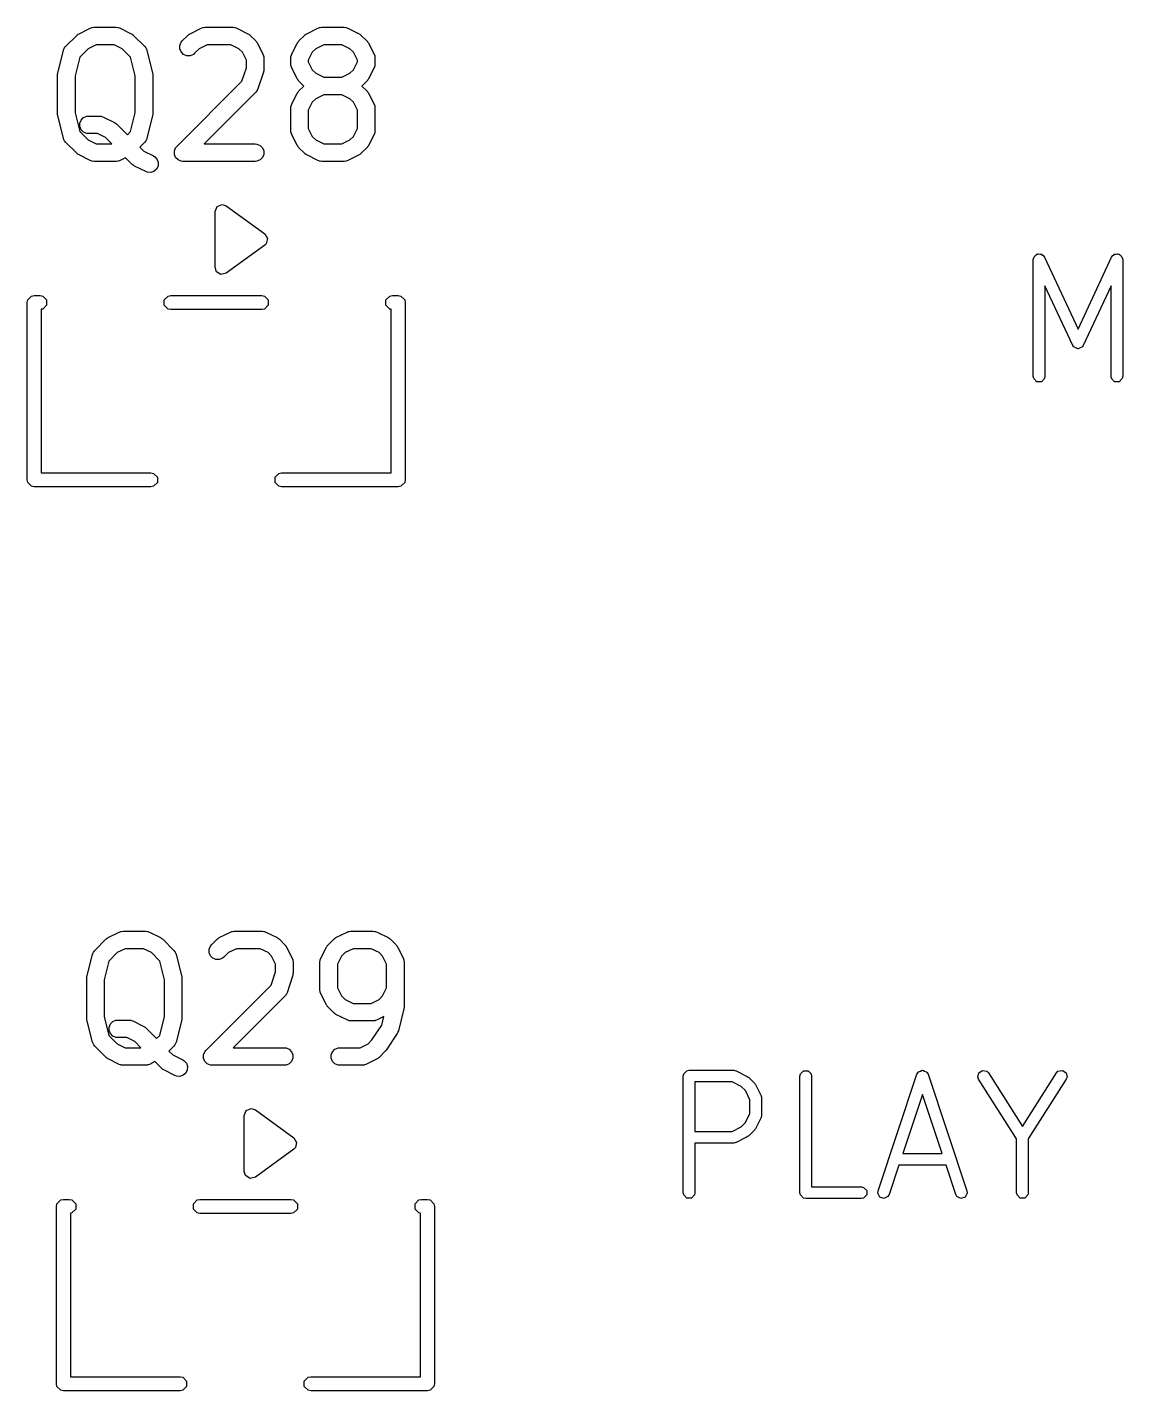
# Model space of a CAD drawing. Header units: millimetres. Extents: x 4 to 152, y 19 to 149.
# Drawn here: x 99.63 to 109.02, y 127.68 to 139.37 of the extents above; entities that cross this region are included whole.
import ezdxf

# ---------------------------------------------------------------- set-up
doc = ezdxf.new("R2010")
doc.units = ezdxf.units.MM
doc.layers.add('F.Silkscreen', color=41, linetype='CONTINUOUS', true_color=0xf2eda1)

msp = doc.modelspace()

# ---------------------------------------------------------------- linework, layer by layer
at = {"layer": 'F.Silkscreen', "linetype": 'CONTINUOUS'}
for p, q in [((100.073602, 139.314644), (100.16884, 139.362263)), ((100.16884, 139.362263), (100.182571, 139.367518)), ((100.182571, 139.367518), (100.18526, 139.36771)), ((100.18526, 139.36771), (100.187749, 139.36874)), ((100.187749, 139.36874), (100.202381, 139.370181)), ((100.202381, 139.370181), (100.392857, 139.370181)), ((100.392857, 139.370181), (100.407489, 139.36874)), ((100.407489, 139.36874), (100.409978, 139.367709)), ((100.409978, 139.367709), (100.412666, 139.367518)), ((100.412666, 139.367518), (100.426398, 139.362263)), ((100.426398, 139.362263), (100.521636, 139.314644)), ((101.025983, 139.314644), (101.121221, 139.362263)), ((101.121221, 139.362263), (101.134952, 139.367518)), ((101.134952, 139.367518), (101.137641, 139.36771)), ((101.137641, 139.36771), (101.14013, 139.36874)), ((101.14013, 139.36874), (101.154762, 139.370181)), ((101.154762, 139.370181), (101.392857, 139.370181)), ((101.392857, 139.370181), (101.407489, 139.36874)), ((101.407489, 139.36874), (101.409978, 139.367709)), ((101.409978, 139.367709), (101.412666, 139.367518)), ((101.412666, 139.367518), (101.426398, 139.362263)), ((101.426398, 139.362263), (101.521636, 139.314644)), ((102.025983, 139.314644), (102.121221, 139.362263)), ((102.121221, 139.362263), (102.134952, 139.367518)), ((102.134952, 139.367518), (102.137641, 139.36771)), ((102.137641, 139.36771), (102.14013, 139.36874)), ((102.14013, 139.36874), (102.154762, 139.370181)), ((102.154762, 139.370181), (102.345238, 139.370181)), ((102.345238, 139.370181), (102.35987, 139.36874)), ((102.35987, 139.36874), (102.362359, 139.367709)), ((102.362359, 139.367709), (102.365047, 139.367518)), ((102.365047, 139.367518), (102.378779, 139.362263)), ((102.378779, 139.362263), (102.474017, 139.314644)), ((99.958872, 139.205357), (100.05411, 139.300595)), ((100.05411, 139.300595), (100.05986, 139.305316)), ((100.05986, 139.305316), (100.061159, 139.306812)), ((100.061159, 139.306812), (100.063413, 139.308232)), ((100.063413, 139.308232), (100.065475, 139.309923)), ((100.065475, 139.309923), (100.067307, 139.310682)), ((100.067307, 139.310682), (100.073602, 139.314644)), ((100.521636, 139.314644), (100.527935, 139.31068)), ((100.527935, 139.31068), (100.529763, 139.309922)), ((100.529763, 139.309922), (100.531819, 139.308234)), ((100.531819, 139.308234), (100.534079, 139.306812)), ((100.534079, 139.306812), (100.535378, 139.305314)), ((100.535378, 139.305314), (100.541128, 139.300595)), ((100.541128, 139.300595), (100.636366, 139.205357)), ((100.938346, 139.214574), (100.949545, 139.241611)), ((100.949545, 139.241611), (100.958872, 139.252976)), ((100.958872, 139.252976), (101.006491, 139.300595)), ((101.006491, 139.300595), (101.01224, 139.305314)), ((101.01224, 139.305314), (101.01354, 139.306812)), ((101.01354, 139.306812), (101.015799, 139.308234)), ((101.015799, 139.308234), (101.017856, 139.309922)), ((101.017856, 139.309922), (101.019683, 139.31068)), ((101.019683, 139.31068), (101.025983, 139.314644)), ((101.521636, 139.314644), (101.527935, 139.31068)), ((101.527935, 139.31068), (101.529763, 139.309922)), ((101.529763, 139.309922), (101.531819, 139.308234)), ((101.531819, 139.308234), (101.534079, 139.306812)), ((101.534079, 139.306812), (101.535378, 139.305314)), ((101.535378, 139.305314), (101.541128, 139.300595)), ((101.541128, 139.300595), (101.588747, 139.252976)), ((101.588747, 139.252976), (101.593465, 139.247227)), ((101.593465, 139.247227), (101.594964, 139.245927)), ((101.594964, 139.245927), (101.596385, 139.243668)), ((101.596385, 139.243668), (101.598074, 139.241611)), ((101.598074, 139.241611), (101.598831, 139.239784)), ((101.598831, 139.239784), (101.602796, 139.233484)), ((101.602796, 139.233484), (101.650415, 139.138246)), ((101.897204, 139.138246), (101.944823, 139.233484)), ((101.944823, 139.233484), (101.948787, 139.239784)), ((101.948787, 139.239784), (101.949545, 139.241611)), ((101.949545, 139.241611), (101.951233, 139.243668)), ((101.951233, 139.243668), (101.952655, 139.245927)), ((101.952655, 139.245927), (101.954153, 139.247227)), ((101.954153, 139.247227), (101.958872, 139.252976)), ((101.958872, 139.252976), (102.006491, 139.300595)), ((102.006491, 139.300595), (102.01224, 139.305314)), ((102.01224, 139.305314), (102.01354, 139.306812)), ((102.01354, 139.306812), (102.015799, 139.308234)), ((102.015799, 139.308234), (102.017856, 139.309922)), ((102.017856, 139.309922), (102.019683, 139.31068)), ((102.019683, 139.31068), (102.025983, 139.314644)), ((102.474017, 139.314644), (102.480316, 139.31068)), ((102.480316, 139.31068), (102.482144, 139.309922)), ((102.482144, 139.309922), (102.4842, 139.308234)), ((102.4842, 139.308234), (102.48646, 139.306812)), ((102.48646, 139.306812), (102.487759, 139.305314)), ((102.487759, 139.305314), (102.493509, 139.300595)), ((102.493509, 139.300595), (102.541128, 139.252976)), ((102.541128, 139.252976), (102.545846, 139.247227)), ((102.545846, 139.247227), (102.547345, 139.245927)), ((102.547345, 139.245927), (102.548766, 139.243668)), ((102.548766, 139.243668), (102.550455, 139.241611)), ((102.550455, 139.241611), (102.551212, 139.239784)), ((102.551212, 139.239784), (102.555177, 139.233484)), ((102.555177, 139.233484), (102.602796, 139.138246)), ((99.891525, 138.980038), (99.939144, 139.170514)), ((99.939144, 139.170514), (99.944091, 139.18436)), ((99.944091, 139.18436), (99.947411, 139.188842)), ((99.947411, 139.188842), (99.949545, 139.193992)), ((99.949545, 139.193992), (99.958872, 139.205357)), ((100.079627, 139.113981), (100.039286, 138.952614)), ((100.15157, 139.185923), (100.079627, 139.113981)), ((100.220086, 139.220181), (100.15157, 139.185923)), ((100.375152, 139.220181), (100.220086, 139.220181)), ((100.443668, 139.185923), (100.375152, 139.220181)), ((100.51561, 139.113981), (100.443668, 139.185923)), ((100.555952, 138.952614), (100.51561, 139.113981)), ((100.636366, 139.205357), (100.645694, 139.193992)), ((100.645694, 139.193992), (100.647828, 139.188839)), ((100.647828, 139.188839), (100.651147, 139.18436)), ((100.651147, 139.18436), (100.656094, 139.170514)), ((100.656094, 139.170514), (100.703713, 138.980038)), ((100.938346, 139.185312), (100.938346, 139.214574)), ((100.949545, 139.158275), (100.938346, 139.185312)), ((100.970237, 139.137583), (100.949545, 139.158275)), ((100.997274, 139.126384), (100.970237, 139.137583)), ((101.026536, 139.126384), (100.997274, 139.126384)), ((101.053573, 139.137583), (101.026536, 139.126384)), ((101.064938, 139.14691), (101.053573, 139.137583)), ((101.103951, 139.185923), (101.064938, 139.14691)), ((101.172467, 139.220181), (101.103951, 139.185923)), ((101.375152, 139.220181), (101.172467, 139.220181)), ((101.443668, 139.185923), (101.375152, 139.220181)), ((101.474075, 139.155516), (101.443668, 139.185923)), ((101.508333, 139.087), (101.474075, 139.155516)), ((101.650415, 139.138246), (101.65567, 139.124515)), ((101.65567, 139.124515), (101.655861, 139.121826)), ((101.655861, 139.121826), (101.656892, 139.119337)), ((101.656892, 139.119337), (101.658333, 139.104705)), ((101.889286, 139.104705), (101.890727, 139.119337)), ((101.890727, 139.119337), (101.891758, 139.121827)), ((101.891758, 139.121827), (101.891949, 139.124514)), ((101.891949, 139.124514), (101.897204, 139.138246)), ((102.073544, 139.155516), (102.039286, 139.087)), ((102.103951, 139.185923), (102.073544, 139.155516)), ((102.172467, 139.220181), (102.103951, 139.185923)), ((102.327533, 139.220181), (102.172467, 139.220181)), ((102.396049, 139.185923), (102.327533, 139.220181)), ((102.426456, 139.155516), (102.396049, 139.185923)), ((102.460714, 139.087), (102.426456, 139.155516)), ((102.602796, 139.138246), (102.608051, 139.124515)), ((102.608051, 139.124515), (102.608242, 139.121826)), ((102.608242, 139.121826), (102.609273, 139.119337)), ((102.609273, 139.119337), (102.610714, 139.104705)), ((101.470161, 138.907124), (101.508333, 139.021637)), ((101.508333, 139.021637), (101.508333, 139.087)), ((101.657153, 138.997489), (101.656892, 138.994835)), ((101.657744, 139.000086), (101.657153, 138.997489)), ((101.658333, 139.009467), (101.657603, 139.002061)), ((101.657603, 139.002061), (101.657744, 139.000086)), ((101.658333, 139.104705), (101.658333, 139.009467)), ((101.889286, 139.057086), (101.889286, 139.104705)), ((101.890727, 139.042454), (101.889286, 139.057086)), ((101.891758, 139.039965), (101.890727, 139.042454)), ((101.891949, 139.037277), (101.891758, 139.039965)), ((101.897204, 139.023545), (101.891949, 139.037277)), ((101.944823, 138.928307), (101.897204, 139.023545)), ((102.039286, 139.087), (102.039286, 139.074791)), ((102.039286, 139.074791), (102.073544, 139.006275)), ((102.073544, 139.006275), (102.103951, 138.975868)), ((102.396049, 138.975868), (102.426456, 139.006275)), ((102.426456, 139.006275), (102.460714, 139.074791)), ((102.460714, 139.074791), (102.460714, 139.087)), ((102.602796, 139.023545), (102.555177, 138.928307)), ((102.608051, 139.037276), (102.602796, 139.023545)), ((102.608242, 139.039966), (102.608051, 139.037276)), ((102.609273, 139.042454), (102.608242, 139.039966)), ((102.610714, 139.057086), (102.609273, 139.042454)), ((102.610714, 139.104705), (102.610714, 139.057086)), ((99.889286, 138.961848), (99.889537, 138.964402)), ((99.889286, 138.628515), (99.889286, 138.961848)), ((99.889375, 138.965494), (99.890184, 138.970968)), ((99.889537, 138.964402), (99.889375, 138.965494)), ((99.890184, 138.970968), (99.890727, 138.97648)), ((99.890727, 138.97648), (99.891149, 138.977502)), ((99.891149, 138.977502), (99.891525, 138.980038)), ((100.039286, 138.952614), (100.039286, 138.637749)), ((100.555952, 138.637749), (100.555952, 138.952614)), ((100.703713, 138.980038), (100.704088, 138.977502)), ((100.704088, 138.977502), (100.704511, 138.97648)), ((100.704511, 138.97648), (100.705053, 138.970968)), ((100.705053, 138.970968), (100.705863, 138.965494)), ((100.705863, 138.965494), (100.7057, 138.964402)), ((100.7057, 138.964402), (100.705952, 138.961848)), ((100.705952, 138.961848), (100.705952, 138.628515)), ((100.911253, 138.348214), (101.470161, 138.907124)), ((101.654484, 138.985749), (101.606865, 138.842893)), ((101.656133, 138.993005), (101.654484, 138.985749)), ((101.656892, 138.994835), (101.656133, 138.993005)), ((101.948787, 138.922008), (101.944823, 138.928307)), ((101.949545, 138.92018), (101.948787, 138.922008)), ((101.951233, 138.918124), (101.949545, 138.92018)), ((101.952655, 138.915864), (101.951233, 138.918124)), ((101.954153, 138.914565), (101.952655, 138.915864)), ((101.958872, 138.908815), (101.954153, 138.914565)), ((102.001077, 138.86661), (101.958872, 138.908815)), ((102.103951, 138.975868), (102.172467, 138.94161)), ((102.172467, 138.94161), (102.327533, 138.94161)), ((102.327533, 138.94161), (102.396049, 138.975868)), ((102.541128, 138.908815), (102.498923, 138.86661)), ((102.545846, 138.914565), (102.541128, 138.908815)), ((102.547345, 138.915864), (102.545846, 138.914565)), ((102.548766, 138.918124), (102.547345, 138.915864)), ((102.550455, 138.92018), (102.548766, 138.918124)), ((102.551212, 138.922008), (102.550455, 138.92018)), ((102.555177, 138.928307), (102.551212, 138.922008)), ((101.588747, 138.813577), (101.145352, 138.370181)), ((101.598075, 138.824942), (101.588747, 138.813577)), ((101.599106, 138.827433), (101.598075, 138.824942)), ((101.600871, 138.829467), (101.599106, 138.827433)), ((101.606865, 138.842893), (101.600871, 138.829467)), ((101.897204, 138.709675), (101.944823, 138.804913)), ((101.944823, 138.804913), (101.948787, 138.811213)), ((101.948787, 138.811213), (101.949545, 138.81304)), ((101.949545, 138.81304), (101.951233, 138.815097)), ((101.951233, 138.815097), (101.952655, 138.817356)), ((101.952655, 138.817356), (101.954153, 138.818656)), ((101.954153, 138.818656), (101.958872, 138.824405)), ((101.958872, 138.824405), (102.001077, 138.86661)), ((102.172467, 138.79161), (102.103951, 138.757352)), ((102.327533, 138.79161), (102.172467, 138.79161)), ((102.396049, 138.757352), (102.327533, 138.79161)), ((102.498923, 138.86661), (102.541128, 138.824405)), ((102.541128, 138.824405), (102.545846, 138.818656)), ((102.545846, 138.818656), (102.547345, 138.817356)), ((102.547345, 138.817356), (102.548766, 138.815097)), ((102.548766, 138.815097), (102.550455, 138.81304)), ((102.550455, 138.81304), (102.551212, 138.811213)), ((102.551212, 138.811213), (102.555177, 138.804913)), ((102.555177, 138.804913), (102.602796, 138.709675)), ((101.889286, 138.676134), (101.890727, 138.690766)), ((101.889286, 138.485658), (101.889286, 138.676134)), ((101.890727, 138.690766), (101.891758, 138.693256)), ((101.891758, 138.693256), (101.891949, 138.695943)), ((101.891949, 138.695943), (101.897204, 138.709675)), ((102.073544, 138.726945), (102.039286, 138.658429)), ((102.039286, 138.658429), (102.039286, 138.503363)), ((102.103951, 138.757352), (102.073544, 138.726945)), ((102.426456, 138.726945), (102.396049, 138.757352)), ((102.460714, 138.658429), (102.426456, 138.726945)), ((102.460714, 138.503363), (102.460714, 138.658429)), ((102.602796, 138.709675), (102.608051, 138.695944)), ((102.608051, 138.695944), (102.608242, 138.693255)), ((102.608242, 138.693255), (102.609273, 138.690766)), ((102.609273, 138.690766), (102.610714, 138.676134)), ((102.610714, 138.676134), (102.610714, 138.485658)), ((99.889537, 138.625962), (99.889286, 138.628515)), ((99.889375, 138.624869), (99.889537, 138.625962)), ((99.890184, 138.619396), (99.889375, 138.624869)), ((99.890727, 138.613883), (99.890184, 138.619396)), ((99.891149, 138.612862), (99.890727, 138.613883)), ((99.891525, 138.610325), (99.891149, 138.612862)), ((99.939144, 138.419849), (99.891525, 138.610325)), ((100.039286, 138.637749), (100.079627, 138.476383)), ((100.081203, 138.547909), (100.092402, 138.574945)), ((100.081203, 138.518645), (100.081203, 138.547909)), ((100.092402, 138.574945), (100.113094, 138.595637)), ((100.113094, 138.595637), (100.14013, 138.606836)), ((100.14013, 138.606836), (100.154762, 138.608277)), ((100.154762, 138.608277), (100.25, 138.608277)), ((100.25, 138.608277), (100.264632, 138.606836)), ((100.264632, 138.606836), (100.267121, 138.605805)), ((100.267121, 138.605805), (100.269809, 138.605614)), ((100.269809, 138.605614), (100.283541, 138.600359)), ((100.283541, 138.600359), (100.378779, 138.55274)), ((100.378779, 138.55274), (100.385078, 138.548776)), ((100.385078, 138.548776), (100.386906, 138.548018)), ((100.386906, 138.548018), (100.388962, 138.54633)), ((100.388962, 138.54633), (100.391222, 138.544908)), ((100.391222, 138.544908), (100.392521, 138.54341)), ((100.392521, 138.54341), (100.398271, 138.538691)), ((100.398271, 138.538691), (100.488094, 138.448867)), ((100.51561, 138.476383), (100.555952, 138.637749)), ((100.703713, 138.610325), (100.656094, 138.419849)), ((100.704088, 138.612862), (100.703713, 138.610325)), ((100.704511, 138.613883), (100.704088, 138.612862)), ((100.705053, 138.619396), (100.704511, 138.613883)), ((100.705863, 138.624869), (100.705053, 138.619396)), ((100.705952, 138.628515), (100.7057, 138.625962)), ((100.7057, 138.625962), (100.705863, 138.624869)), ((99.944091, 138.406003), (99.939144, 138.419849)), ((100.079627, 138.476383), (100.15157, 138.404439)), ((100.092402, 138.491609), (100.081203, 138.518645)), ((100.113094, 138.470917), (100.092402, 138.491609)), ((100.14013, 138.459718), (100.113094, 138.470917)), ((100.154762, 138.458277), (100.14013, 138.459718)), ((100.232295, 138.458277), (100.154762, 138.458277)), ((100.30081, 138.42402), (100.232295, 138.458277)), ((100.354649, 138.370181), (100.30081, 138.42402)), ((100.488094, 138.448867), (100.51561, 138.476383)), ((100.656094, 138.419849), (100.651147, 138.406003)), ((101.890727, 138.471026), (101.889286, 138.485658)), ((101.891758, 138.468537), (101.890727, 138.471026)), ((101.891949, 138.465849), (101.891758, 138.468537)), ((101.897204, 138.452117), (101.891949, 138.465849)), ((101.944823, 138.356879), (101.897204, 138.452117)), ((102.039286, 138.503363), (102.073544, 138.434847)), ((102.073544, 138.434847), (102.103951, 138.404439)), ((102.396048, 138.404439), (102.426455, 138.434847)), ((102.426455, 138.434847), (102.460714, 138.503363)), ((102.602796, 138.452117), (102.555177, 138.356879)), ((102.608051, 138.465848), (102.602796, 138.452117)), ((102.608242, 138.468538), (102.608051, 138.465848)), ((102.609273, 138.471026), (102.608242, 138.468538)), ((102.610714, 138.485658), (102.609273, 138.471026)), ((99.94741, 138.401524), (99.944091, 138.406003)), ((99.949544, 138.396372), (99.94741, 138.401524)), ((99.958872, 138.385006), (99.949544, 138.396372)), ((100.05411, 138.289767), (99.958872, 138.385006)), ((100.15157, 138.404439), (100.220086, 138.370181)), ((100.220086, 138.370181), (100.354649, 138.370181)), ((100.636367, 138.385007), (100.59416, 138.342801)), ((100.59416, 138.342801), (100.62776, 138.309201)), ((100.62776, 138.309201), (100.712112, 138.267025)), ((100.645694, 138.396372), (100.636367, 138.385007)), ((100.647827, 138.401524), (100.645694, 138.396372)), ((100.651147, 138.406003), (100.647827, 138.401524)), ((100.890727, 138.309813), (100.901926, 138.336849)), ((100.890727, 138.280549), (100.890727, 138.309813)), ((100.901926, 138.336849), (100.911253, 138.348214)), ((101.145352, 138.370181), (101.583333, 138.370181)), ((101.583333, 138.370181), (101.597965, 138.36874)), ((101.597965, 138.36874), (101.625001, 138.357541)), ((101.625001, 138.357541), (101.645693, 138.336849)), ((101.645693, 138.336849), (101.656892, 138.309813)), ((101.656892, 138.309813), (101.656892, 138.280549)), ((101.948786, 138.350583), (101.944823, 138.356879)), ((101.949544, 138.348753), (101.948786, 138.350583)), ((101.951233, 138.346695), (101.949544, 138.348753)), ((101.952655, 138.344436), (101.951233, 138.346695)), ((101.954153, 138.343137), (101.952655, 138.344436)), ((101.958871, 138.337388), (101.954153, 138.343137)), ((102.00649, 138.289768), (101.958871, 138.337388)), ((102.103951, 138.404439), (102.172467, 138.370181)), ((102.172467, 138.370181), (102.327533, 138.370181)), ((102.327533, 138.370181), (102.396048, 138.404439)), ((102.541128, 138.337387), (102.49351, 138.289768)), ((102.545846, 138.343137), (102.541128, 138.337387)), ((102.547345, 138.344436), (102.545846, 138.343137)), ((102.548766, 138.346695), (102.547345, 138.344436)), ((102.550456, 138.348753), (102.548766, 138.346695)), ((102.551213, 138.350583), (102.550456, 138.348753)), ((102.555177, 138.356879), (102.551213, 138.350583)), ((100.05986, 138.285047), (100.05411, 138.289767)), ((100.061159, 138.28355), (100.05986, 138.285047)), ((100.063413, 138.282131), (100.061159, 138.28355)), ((100.065475, 138.280439), (100.063413, 138.282131)), ((100.067307, 138.279681), (100.065475, 138.280439)), ((100.073602, 138.275718), (100.067307, 138.279681)), ((100.16884, 138.228099), (100.073602, 138.275718)), ((100.182571, 138.222844), (100.16884, 138.228099)), ((100.18526, 138.222653), (100.182571, 138.222844)), ((100.187749, 138.221622), (100.18526, 138.222653)), ((100.202381, 138.220181), (100.187749, 138.221622)), ((100.392857, 138.220181), (100.202381, 138.220181)), ((100.407489, 138.221622), (100.392857, 138.220181)), ((100.409978, 138.222654), (100.407489, 138.221622)), ((100.412666, 138.222844), (100.409978, 138.222654)), ((100.426398, 138.228099), (100.412666, 138.222844)), ((100.473286, 138.251543), (100.426398, 138.228099)), ((100.5303, 138.194529), (100.473286, 138.251543)), ((100.53605, 138.189809), (100.5303, 138.194529)), ((100.537349, 138.188312), (100.53605, 138.189809)), ((100.539603, 138.186893), (100.537349, 138.188312)), ((100.541665, 138.185201), (100.539603, 138.186893)), ((100.543497, 138.184443), (100.541665, 138.185201)), ((100.549792, 138.18048), (100.543497, 138.184443)), ((100.64503, 138.132861), (100.549792, 138.18048)), ((100.712112, 138.267025), (100.724555, 138.259193)), ((100.724555, 138.259193), (100.743728, 138.237085)), ((100.750908, 138.180134), (100.73782, 138.153959)), ((100.743728, 138.237085), (100.752982, 138.209324)), ((100.752982, 138.209324), (100.750908, 138.180134)), ((100.901926, 138.253513), (100.890727, 138.280549)), ((100.922618, 138.232821), (100.901926, 138.253513)), ((100.949654, 138.221622), (100.922618, 138.232821)), ((100.964286, 138.220181), (100.949654, 138.221622)), ((101.583333, 138.220181), (100.964286, 138.220181)), ((101.597965, 138.221622), (101.583333, 138.220181)), ((101.625001, 138.232821), (101.597965, 138.221622)), ((101.645693, 138.253513), (101.625001, 138.232821)), ((101.656892, 138.280549), (101.645693, 138.253513)), ((102.012239, 138.28505), (102.00649, 138.289768)), ((102.01354, 138.28355), (102.012239, 138.28505)), ((102.015799, 138.282128), (102.01354, 138.28355)), ((102.017856, 138.28044), (102.015799, 138.282128)), ((102.019683, 138.279683), (102.017856, 138.28044)), ((102.025983, 138.275718), (102.019683, 138.279683)), ((102.121221, 138.228099), (102.025983, 138.275718)), ((102.134952, 138.222844), (102.121221, 138.228099)), ((102.137641, 138.222653), (102.134952, 138.222844)), ((102.14013, 138.221622), (102.137641, 138.222653)), ((102.154762, 138.220181), (102.14013, 138.221622)), ((102.345238, 138.220181), (102.154762, 138.220181)), ((102.35987, 138.221622), (102.345238, 138.220181)), ((102.362359, 138.222654), (102.35987, 138.221622)), ((102.365047, 138.222844), (102.362359, 138.222654)), ((102.378779, 138.228099), (102.365047, 138.222844)), ((102.474017, 138.275718), (102.378779, 138.228099)), ((102.480316, 138.279683), (102.474017, 138.275718)), ((102.482144, 138.28044), (102.480316, 138.279683)), ((102.4842, 138.282128), (102.482144, 138.28044)), ((102.48646, 138.28355), (102.4842, 138.282128)), ((102.48776, 138.28505), (102.48646, 138.28355)), ((102.49351, 138.289768), (102.48776, 138.28505)), ((100.658761, 138.127606), (100.64503, 138.132861)), ((100.687951, 138.125532), (100.658761, 138.127606)), ((100.715713, 138.134786), (100.687951, 138.125532)), ((100.73782, 138.153959), (100.715713, 138.134786)), ((101.24, 137.79), (101.257574, 137.832426)), ((101.257574, 137.832426), (101.3, 137.85)), ((101.3, 137.85), (101.33529, 137.838524)), ((101.33529, 137.838524), (101.66529, 137.598524)), ((101.24, 137.31), (101.24, 137.79)), ((101.66529, 137.598524), (101.689266, 137.559358)), ((101.66529, 137.501476), (101.33529, 137.261476)), ((101.678524, 137.51471), (101.66529, 137.501476)), ((101.689266, 137.559358), (101.678524, 137.51471)), ((108.253884, 137.377581), (108.25769, 137.396715)), ((108.253884, 136.377581), (108.253884, 137.377581)), ((108.25769, 137.396715), (108.263972, 137.402998)), ((108.263972, 137.402998), (108.26701, 137.41135)), ((108.26701, 137.41135), (108.276975, 137.416001)), ((108.276975, 137.416001), (108.28475, 137.423775)), ((108.28475, 137.423775), (108.293635, 137.423775)), ((108.293635, 137.423775), (108.301688, 137.427533)), ((108.301688, 137.427533), (108.312023, 137.423775)), ((108.312023, 137.423775), (108.323018, 137.423775)), ((108.323018, 137.423775), (108.3293, 137.417493)), ((108.3293, 137.417493), (108.337653, 137.414455)), ((108.337653, 137.414455), (108.349193, 137.398725)), ((108.349193, 137.398725), (108.637216, 136.781531)), ((108.637216, 136.781531), (108.925241, 137.398726)), ((108.925241, 137.398726), (108.936781, 137.414455)), ((108.936781, 137.414455), (108.945133, 137.417493)), ((108.945133, 137.417493), (108.951416, 137.423775)), ((108.951416, 137.423775), (108.962411, 137.423775)), ((108.962411, 137.423775), (108.972746, 137.427533)), ((108.972746, 137.427533), (108.980799, 137.423775)), ((108.980799, 137.423775), (108.989684, 137.423775)), ((108.989684, 137.423775), (108.997458, 137.416001)), ((108.997458, 137.416001), (109.007424, 137.41135)), ((109.007424, 137.41135), (109.010461, 137.402998)), ((109.010461, 137.402998), (109.016744, 137.396715)), ((109.016744, 137.396715), (109.02055, 137.377581)), ((109.02055, 137.377581), (109.02055, 136.377581)), ((101.251476, 137.27471), (101.24, 137.31)), ((101.290642, 137.250734), (101.251476, 137.27471)), ((101.33529, 137.261476), (101.290642, 137.250734)), ((108.591908, 136.642151), (108.353884, 137.152204)), ((108.353884, 137.152204), (108.353884, 136.377581)), ((108.92055, 137.152204), (108.682526, 136.642152)), ((108.92055, 136.377581), (108.92055, 137.152204)), ((99.63, 137.01), (99.634567, 137.032961)), ((99.63, 135.49), (99.63, 137.01)), ((99.634567, 137.032961), (99.667039, 137.065433)), ((99.667039, 137.065433), (99.69, 137.07)), ((99.69, 137.07), (99.74, 137.07)), ((99.74, 137.07), (99.762961, 137.065433)), ((99.762961, 137.065433), (99.795433, 137.032961)), ((99.795433, 137.032961), (99.795433, 136.987039)), ((100.804567, 137.032961), (100.837039, 137.065433)), ((100.804567, 136.987039), (100.804567, 137.032961)), ((100.837039, 137.065433), (100.86, 137.07)), ((100.86, 137.07), (101.64, 137.07)), ((101.64, 137.07), (101.662961, 137.065433)), ((101.662961, 137.065433), (101.695433, 137.032961)), ((101.695433, 137.032961), (101.695433, 136.987039)), ((102.704567, 137.032961), (102.737039, 137.065433)), ((102.704567, 136.987039), (102.704567, 137.032961)), ((102.737039, 137.065433), (102.76, 137.07)), ((102.76, 137.07), (102.81, 137.07)), ((102.81, 137.07), (102.832961, 137.065433)), ((102.832961, 137.065433), (102.865433, 137.032961)), ((102.865433, 137.032961), (102.87, 137.01)), ((102.87, 137.01), (102.87, 135.49)), ((99.762961, 136.954567), (99.75, 136.95199)), ((99.75, 136.95199), (99.75, 135.55)), ((99.795433, 136.987039), (99.762961, 136.954567)), ((100.837039, 136.954567), (100.804567, 136.987039)), ((100.86, 136.95), (100.837039, 136.954567)), ((101.64, 136.95), (100.86, 136.95)), ((101.662961, 136.954567), (101.64, 136.95)), ((101.695433, 136.987039), (101.662961, 136.954567)), ((102.737039, 136.954567), (102.704567, 136.987039)), ((102.75, 136.95199), (102.737039, 136.954567)), ((102.75, 135.55), (102.75, 136.95199)), ((108.59953, 136.631762), (108.591908, 136.642151)), ((108.600343, 136.629527), (108.59953, 136.631762)), ((108.6016, 136.628941), (108.600343, 136.629527)), ((108.603448, 136.626422), (108.6016, 136.628941)), ((108.61952, 136.620578), (108.603448, 136.626422)), ((108.635021, 136.613344), (108.61952, 136.620578)), ((108.637217, 136.614143), (108.635021, 136.613344)), ((108.639413, 136.613344), (108.637217, 136.614143)), ((108.654913, 136.620578), (108.639413, 136.613344)), ((108.670986, 136.626422), (108.654913, 136.620578)), ((108.672833, 136.628941), (108.670986, 136.626422)), ((108.674091, 136.629527), (108.672833, 136.628941)), ((108.674903, 136.631763), (108.674091, 136.629527)), ((108.682526, 136.642152), (108.674903, 136.631763)), ((108.25769, 136.358447), (108.253884, 136.377581)), ((108.28475, 136.331387), (108.25769, 136.358447)), ((108.323018, 136.331387), (108.28475, 136.331387)), ((108.350078, 136.358447), (108.323018, 136.331387)), ((108.353884, 136.377581), (108.350078, 136.358447)), ((108.924356, 136.358447), (108.92055, 136.377581)), ((108.951416, 136.331387), (108.924356, 136.358447)), ((108.989684, 136.331387), (108.951416, 136.331387)), ((109.016744, 136.358447), (108.989684, 136.331387)), ((109.02055, 136.377581), (109.016744, 136.358447)), ((99.634567, 135.467039), (99.63, 135.49)), ((99.75, 135.55), (100.69, 135.55)), ((100.69, 135.55), (100.712961, 135.545433)), ((100.712961, 135.545433), (100.745433, 135.512961)), ((100.745433, 135.512961), (100.745433, 135.467039)), ((101.754567, 135.512961), (101.787039, 135.545433)), ((101.754567, 135.467039), (101.754567, 135.512961)), ((101.787039, 135.545433), (101.81, 135.55)), ((101.81, 135.55), (102.75, 135.55)), ((102.87, 135.49), (102.865433, 135.467039)), ((99.667039, 135.434567), (99.634567, 135.467039)), ((99.69, 135.43), (99.667039, 135.434567)), ((100.69, 135.43), (99.69, 135.43)), ((100.712961, 135.434567), (100.69, 135.43)), ((100.745433, 135.467039), (100.712961, 135.434567)), ((101.787039, 135.434567), (101.754567, 135.467039)), ((101.81, 135.43), (101.787039, 135.434567)), ((102.81, 135.43), (101.81, 135.43)), ((102.832961, 135.434567), (102.81, 135.43)), ((102.865433, 135.467039), (102.832961, 135.434567)), ((100.208872, 131.455357), (100.30411, 131.550595)), ((100.30411, 131.550595), (100.30986, 131.555316)), ((100.30986, 131.555316), (100.311159, 131.556812)), ((100.311159, 131.556812), (100.313413, 131.558232)), ((100.313413, 131.558232), (100.315475, 131.559923)), ((100.315475, 131.559923), (100.317307, 131.560682)), ((100.317307, 131.560682), (100.323602, 131.564644)), ((100.323602, 131.564644), (100.41884, 131.612263)), ((100.41884, 131.612263), (100.432571, 131.617518)), ((100.432571, 131.617518), (100.43526, 131.61771)), ((100.43526, 131.61771), (100.437749, 131.61874)), ((100.437749, 131.61874), (100.452381, 131.620181)), ((100.452381, 131.620181), (100.642857, 131.620181)), ((100.642857, 131.620181), (100.657489, 131.61874)), ((100.657489, 131.61874), (100.659978, 131.617709)), ((100.659978, 131.617709), (100.662666, 131.617518)), ((100.662666, 131.617518), (100.676398, 131.612263)), ((100.676398, 131.612263), (100.771636, 131.564644)), ((100.771636, 131.564644), (100.777935, 131.56068)), ((100.777935, 131.56068), (100.779763, 131.559922)), ((100.779763, 131.559922), (100.781819, 131.558234)), ((100.781819, 131.558234), (100.784079, 131.556812)), ((100.784079, 131.556812), (100.785378, 131.555314)), ((100.785378, 131.555314), (100.791128, 131.550595)), ((100.791128, 131.550595), (100.886366, 131.455357)), ((101.208872, 131.502976), (101.256491, 131.550595)), ((101.256491, 131.550595), (101.26224, 131.555314)), ((101.26224, 131.555314), (101.26354, 131.556812)), ((101.26354, 131.556812), (101.265799, 131.558234)), ((101.265799, 131.558234), (101.267856, 131.559922)), ((101.267856, 131.559922), (101.269683, 131.56068)), ((101.269683, 131.56068), (101.275983, 131.564644)), ((101.275983, 131.564644), (101.371221, 131.612263)), ((101.371221, 131.612263), (101.384952, 131.617518)), ((101.384952, 131.617518), (101.387641, 131.61771)), ((101.387641, 131.61771), (101.39013, 131.61874)), ((101.39013, 131.61874), (101.404762, 131.620181)), ((101.404762, 131.620181), (101.642857, 131.620181)), ((101.642857, 131.620181), (101.657489, 131.61874)), ((101.657489, 131.61874), (101.659978, 131.617709)), ((101.659978, 131.617709), (101.662666, 131.617518)), ((101.662666, 131.617518), (101.676398, 131.612263)), ((101.676398, 131.612263), (101.771636, 131.564644)), ((101.771636, 131.564644), (101.777935, 131.56068)), ((101.777935, 131.56068), (101.779763, 131.559922)), ((101.779763, 131.559922), (101.781819, 131.558234)), ((101.781819, 131.558234), (101.784079, 131.556812)), ((101.784079, 131.556812), (101.785378, 131.555314)), ((101.785378, 131.555314), (101.791128, 131.550595)), ((101.791128, 131.550595), (101.838747, 131.502976)), ((102.208872, 131.502976), (102.256491, 131.550595)), ((102.256491, 131.550595), (102.26224, 131.555314)), ((102.26224, 131.555314), (102.26354, 131.556812)), ((102.26354, 131.556812), (102.265799, 131.558234)), ((102.265799, 131.558234), (102.267856, 131.559922)), ((102.267856, 131.559922), (102.269683, 131.56068)), ((102.269683, 131.56068), (102.275983, 131.564644)), ((102.275983, 131.564644), (102.371221, 131.612263)), ((102.371221, 131.612263), (102.384952, 131.617518)), ((102.384952, 131.617518), (102.387641, 131.61771)), ((102.387641, 131.61771), (102.39013, 131.61874)), ((102.39013, 131.61874), (102.404762, 131.620181)), ((102.404762, 131.620181), (102.595238, 131.620181)), ((102.595238, 131.620181), (102.60987, 131.61874)), ((102.60987, 131.61874), (102.612359, 131.617709)), ((102.612359, 131.617709), (102.615047, 131.617518)), ((102.615047, 131.617518), (102.628779, 131.612263)), ((102.628779, 131.612263), (102.724017, 131.564644)), ((102.724017, 131.564644), (102.730316, 131.56068)), ((102.730316, 131.56068), (102.732144, 131.559922)), ((102.732144, 131.559922), (102.7342, 131.558234)), ((102.7342, 131.558234), (102.73646, 131.556812)), ((102.73646, 131.556812), (102.737759, 131.555314)), ((102.737759, 131.555314), (102.743509, 131.550595)), ((102.743509, 131.550595), (102.791128, 131.502976)), ((100.141525, 131.230038), (100.189144, 131.420514)), ((100.189144, 131.420514), (100.194091, 131.43436)), ((100.194091, 131.43436), (100.197411, 131.438842)), ((100.197411, 131.438842), (100.199545, 131.443992)), ((100.199545, 131.443992), (100.208872, 131.455357)), ((100.40157, 131.435923), (100.329627, 131.363981)), ((100.470086, 131.470181), (100.40157, 131.435923)), ((100.625152, 131.470181), (100.470086, 131.470181)), ((100.693668, 131.435923), (100.625152, 131.470181)), ((100.76561, 131.363981), (100.693668, 131.435923)), ((100.886366, 131.455357), (100.895694, 131.443992)), ((100.895694, 131.443992), (100.897828, 131.438839)), ((100.897828, 131.438839), (100.901147, 131.43436)), ((100.901147, 131.43436), (100.906094, 131.420514)), ((100.906094, 131.420514), (100.953713, 131.230038)), ((101.188346, 131.464574), (101.199545, 131.491611)), ((101.188346, 131.435312), (101.188346, 131.464574)), ((101.199545, 131.408275), (101.188346, 131.435312)), ((101.199545, 131.491611), (101.208872, 131.502976)), ((101.220237, 131.387583), (101.199545, 131.408275)), ((101.353951, 131.435923), (101.314938, 131.39691)), ((101.422467, 131.470181), (101.353951, 131.435923)), ((101.625152, 131.470181), (101.422467, 131.470181)), ((101.693668, 131.435923), (101.625152, 131.470181)), ((101.724075, 131.405516), (101.693668, 131.435923)), ((101.758333, 131.337), (101.724075, 131.405516)), ((101.838747, 131.502976), (101.843465, 131.497227)), ((101.843465, 131.497227), (101.844964, 131.495927)), ((101.844964, 131.495927), (101.846385, 131.493668)), ((101.846385, 131.493668), (101.848074, 131.491611)), ((101.848074, 131.491611), (101.848831, 131.489784)), ((101.848831, 131.489784), (101.852796, 131.483484)), ((101.852796, 131.483484), (101.900415, 131.388246)), ((102.147204, 131.388246), (102.194823, 131.483484)), ((102.194823, 131.483484), (102.198787, 131.489784)), ((102.198787, 131.489784), (102.199545, 131.491611)), ((102.199545, 131.491611), (102.201233, 131.493668)), ((102.201233, 131.493668), (102.202655, 131.495927)), ((102.202655, 131.495927), (102.204153, 131.497227)), ((102.204153, 131.497227), (102.208872, 131.502976)), ((102.323544, 131.405516), (102.289286, 131.337)), ((102.353951, 131.435923), (102.323544, 131.405516)), ((102.422467, 131.470181), (102.353951, 131.435923)), ((102.577533, 131.470181), (102.422467, 131.470181)), ((102.646049, 131.435923), (102.577533, 131.470181)), ((102.676456, 131.405516), (102.646049, 131.435923)), ((102.710714, 131.337), (102.676456, 131.405516)), ((102.791128, 131.502976), (102.795846, 131.497227)), ((102.795846, 131.497227), (102.797345, 131.495927)), ((102.797345, 131.495927), (102.798766, 131.493668)), ((102.798766, 131.493668), (102.800455, 131.491611)), ((102.800455, 131.491611), (102.801212, 131.489784)), ((102.801212, 131.489784), (102.805177, 131.483484)), ((102.805177, 131.483484), (102.852796, 131.388246)), ((100.329627, 131.363981), (100.289286, 131.202614)), ((100.805952, 131.202614), (100.76561, 131.363981)), ((101.247274, 131.376384), (101.220237, 131.387583)), ((101.276536, 131.376384), (101.247274, 131.376384)), ((101.303573, 131.387583), (101.276536, 131.376384)), ((101.314938, 131.39691), (101.303573, 131.387583)), ((101.758333, 131.271637), (101.758333, 131.337)), ((101.900415, 131.388246), (101.90567, 131.374515)), ((101.90567, 131.374515), (101.905861, 131.371826)), ((101.905861, 131.371826), (101.906892, 131.369337)), ((101.906892, 131.369337), (101.908333, 131.354705)), ((101.908333, 131.354705), (101.908333, 131.259467)), ((102.139286, 131.354705), (102.140727, 131.369337)), ((102.139286, 131.11661), (102.139286, 131.354705)), ((102.140727, 131.369337), (102.141758, 131.371827)), ((102.141758, 131.371827), (102.141949, 131.374514)), ((102.141949, 131.374514), (102.147204, 131.388246)), ((102.289286, 131.337), (102.289286, 131.134315)), ((102.710714, 131.134315), (102.710714, 131.337)), ((102.852796, 131.388246), (102.858051, 131.374515)), ((102.858051, 131.374515), (102.858242, 131.371826)), ((102.858242, 131.371826), (102.859273, 131.369337)), ((102.859273, 131.369337), (102.860714, 131.354705)), ((102.860714, 131.354705), (102.860714, 130.973753)), ((100.139286, 131.211848), (100.139537, 131.214402)), ((100.139286, 130.878515), (100.139286, 131.211848)), ((100.139375, 131.215494), (100.140184, 131.220968)), ((100.139537, 131.214402), (100.139375, 131.215494)), ((100.140184, 131.220968), (100.140727, 131.22648)), ((100.140727, 131.22648), (100.141149, 131.227502)), ((100.141149, 131.227502), (100.141525, 131.230038)), ((100.289286, 131.202614), (100.289286, 130.887749)), ((100.805952, 130.887749), (100.805952, 131.202614)), ((100.953713, 131.230038), (100.954088, 131.227502)), ((100.954088, 131.227502), (100.954511, 131.22648)), ((100.954511, 131.22648), (100.955053, 131.220968)), ((100.955053, 131.220968), (100.955863, 131.215494)), ((100.955863, 131.215494), (100.9557, 131.214402)), ((100.9557, 131.214402), (100.955952, 131.211848)), ((100.955952, 131.211848), (100.955952, 130.878515)), ((101.720161, 131.157124), (101.758333, 131.271637)), ((101.904484, 131.235749), (101.856865, 131.092893)), ((101.906133, 131.243005), (101.904484, 131.235749)), ((101.906892, 131.244835), (101.906133, 131.243005)), ((101.907153, 131.247489), (101.906892, 131.244835)), ((101.907744, 131.250086), (101.907153, 131.247489)), ((101.908333, 131.259467), (101.907603, 131.252061)), ((101.907603, 131.252061), (101.907744, 131.250086)), ((101.161253, 130.598214), (101.720161, 131.157124)), ((101.838747, 131.063577), (101.395352, 130.620181)), ((101.848075, 131.074942), (101.838747, 131.063577)), ((101.849106, 131.077433), (101.848075, 131.074942)), ((101.850871, 131.079467), (101.849106, 131.077433)), ((101.856865, 131.092893), (101.850871, 131.079467)), ((102.140727, 131.101978), (102.139286, 131.11661)), ((102.141758, 131.099489), (102.140727, 131.101978)), ((102.141949, 131.096801), (102.141758, 131.099489)), ((102.147204, 131.083069), (102.141949, 131.096801)), ((102.194823, 130.987831), (102.147204, 131.083069)), ((102.289286, 131.134315), (102.323544, 131.065799)), ((102.323544, 131.065799), (102.353951, 131.035392)), ((102.646049, 131.035392), (102.676456, 131.065799)), ((102.676456, 131.065799), (102.710714, 131.134315)), ((102.198787, 130.981532), (102.194823, 130.987831)), ((102.199545, 130.979704), (102.198787, 130.981532)), ((102.201233, 130.977648), (102.199545, 130.979704)), ((102.202655, 130.975388), (102.201233, 130.977648)), ((102.204153, 130.974089), (102.202655, 130.975388)), ((102.208872, 130.968339), (102.204153, 130.974089)), ((102.256491, 130.92072), (102.208872, 130.968339)), ((102.353951, 131.035392), (102.422467, 131.001134)), ((102.422467, 131.001134), (102.577533, 131.001134)), ((102.577533, 131.001134), (102.646049, 131.035392)), ((102.858475, 130.955563), (102.810856, 130.765087)), ((102.85885, 130.9581), (102.858475, 130.955563)), ((102.859273, 130.959121), (102.85885, 130.9581)), ((102.859815, 130.964634), (102.859273, 130.959121)), ((102.860625, 130.970107), (102.859815, 130.964634)), ((102.860714, 130.973753), (102.860462, 130.9712)), ((102.860462, 130.9712), (102.860625, 130.970107)), ((100.139537, 130.875962), (100.139286, 130.878515)), ((100.139375, 130.874869), (100.139537, 130.875962)), ((100.140184, 130.869396), (100.139375, 130.874869)), ((100.140727, 130.863883), (100.140184, 130.869396)), ((100.141149, 130.862862), (100.140727, 130.863883)), ((100.141525, 130.860325), (100.141149, 130.862862)), ((100.189144, 130.669849), (100.141525, 130.860325)), ((100.289286, 130.887749), (100.329627, 130.726383)), ((100.331203, 130.797909), (100.342402, 130.824945)), ((100.342402, 130.824945), (100.363094, 130.845637)), ((100.363094, 130.845637), (100.39013, 130.856836)), ((100.39013, 130.856836), (100.404762, 130.858277)), ((100.404762, 130.858277), (100.5, 130.858277)), ((100.5, 130.858277), (100.514632, 130.856836)), ((100.514632, 130.856836), (100.517121, 130.855805)), ((100.517121, 130.855805), (100.519809, 130.855614)), ((100.519809, 130.855614), (100.533541, 130.850359)), ((100.533541, 130.850359), (100.628779, 130.80274)), ((100.76561, 130.726383), (100.805952, 130.887749)), ((100.953713, 130.860325), (100.906094, 130.669849)), ((100.954088, 130.862862), (100.953713, 130.860325)), ((100.954511, 130.863883), (100.954088, 130.862862)), ((100.955053, 130.869396), (100.954511, 130.863883)), ((100.955863, 130.874869), (100.955053, 130.869396)), ((100.955952, 130.878515), (100.9557, 130.875962)), ((100.9557, 130.875962), (100.955863, 130.874869)), ((102.26224, 130.916002), (102.256491, 130.92072)), ((102.26354, 130.914503), (102.26224, 130.916002)), ((102.265799, 130.913082), (102.26354, 130.914503)), ((102.267856, 130.911393), (102.265799, 130.913082)), ((102.269683, 130.910636), (102.267856, 130.911393)), ((102.275983, 130.906671), (102.269683, 130.910636)), ((102.371221, 130.859052), (102.275983, 130.906671)), ((102.384952, 130.853797), (102.371221, 130.859052)), ((102.387641, 130.853606), (102.384952, 130.853797)), ((102.39013, 130.852575), (102.387641, 130.853606)), ((102.404762, 130.851134), (102.39013, 130.852575)), ((102.595238, 130.851134), (102.404762, 130.851134)), ((102.58457, 130.6882), (102.668485, 130.814071)), ((102.60987, 130.852575), (102.595238, 130.851134)), ((102.612359, 130.853607), (102.60987, 130.852575)), ((102.615047, 130.853797), (102.612359, 130.853607)), ((102.628779, 130.859052), (102.615047, 130.853797)), ((102.687009, 130.888167), (102.628779, 130.859052)), ((102.668485, 130.814071), (102.687009, 130.888167)), ((100.329627, 130.726383), (100.40157, 130.654439)), ((100.331203, 130.768645), (100.331203, 130.797909)), ((100.342402, 130.741609), (100.331203, 130.768645)), ((100.363094, 130.720917), (100.342402, 130.741609)), ((100.39013, 130.709718), (100.363094, 130.720917)), ((100.404762, 130.708277), (100.39013, 130.709718)), ((100.482295, 130.708277), (100.404762, 130.708277)), ((100.55081, 130.67402), (100.482295, 130.708277)), ((100.628779, 130.80274), (100.635078, 130.798776)), ((100.635078, 130.798776), (100.636906, 130.798018)), ((100.636906, 130.798018), (100.638962, 130.79633)), ((100.638962, 130.79633), (100.641222, 130.794908)), ((100.641222, 130.794908), (100.642521, 130.79341)), ((100.642521, 130.79341), (100.648271, 130.788691)), ((100.648271, 130.788691), (100.738094, 130.698867)), ((100.738094, 130.698867), (100.76561, 130.726383)), ((102.800499, 130.741675), (102.705261, 130.598817)), ((102.804803, 130.74975), (102.800499, 130.741675)), ((102.805909, 130.751241), (102.804803, 130.74975)), ((102.806538, 130.753004), (102.805909, 130.751241)), ((102.807416, 130.754649), (102.806538, 130.753004)), ((102.807774, 130.756464), (102.807416, 130.754649)), ((102.810856, 130.765087), (102.807774, 130.756464)), ((100.194091, 130.656003), (100.189144, 130.669849)), ((100.19741, 130.651524), (100.194091, 130.656003)), ((100.199544, 130.646372), (100.19741, 130.651524)), ((100.208872, 130.635006), (100.199544, 130.646372)), ((100.30411, 130.539767), (100.208872, 130.635006)), ((100.40157, 130.654439), (100.470086, 130.620181)), ((100.470086, 130.620181), (100.604649, 130.620181)), ((100.604649, 130.620181), (100.55081, 130.67402)), ((100.886367, 130.635007), (100.84416, 130.592801)), ((100.84416, 130.592801), (100.87776, 130.559201)), ((100.895694, 130.646372), (100.886367, 130.635007)), ((100.897827, 130.651524), (100.895694, 130.646372)), ((100.901147, 130.656003), (100.897827, 130.651524)), ((100.906094, 130.669849), (100.901147, 130.656003)), ((101.140727, 130.559813), (101.151926, 130.586849)), ((101.151926, 130.586849), (101.161253, 130.598214)), ((101.395352, 130.620181), (101.833333, 130.620181)), ((101.833333, 130.620181), (101.847965, 130.61874)), ((101.847965, 130.61874), (101.875001, 130.607541)), ((101.875001, 130.607541), (101.895693, 130.586849)), ((101.895693, 130.586849), (101.906892, 130.559813)), ((102.235965, 130.559813), (102.247164, 130.586849)), ((102.247164, 130.586849), (102.267856, 130.607541)), ((102.267856, 130.607541), (102.294892, 130.61874)), ((102.294892, 130.61874), (102.309524, 130.620181)), ((102.309524, 130.620181), (102.482295, 130.620181)), ((102.482295, 130.620181), (102.55081, 130.654439)), ((102.55081, 130.654439), (102.58457, 130.6882)), ((102.69589, 130.587387), (102.648272, 130.539768)), ((102.695923, 130.587428), (102.69589, 130.587387)), ((102.695945, 130.587442), (102.695923, 130.587428)), ((102.700684, 130.593229), (102.695945, 130.587442)), ((102.705218, 130.598753), (102.700684, 130.593229)), ((102.705227, 130.598777), (102.705218, 130.598753)), ((102.705261, 130.598817), (102.705227, 130.598777)), ((100.30986, 130.535047), (100.30411, 130.539767)), ((100.311159, 130.53355), (100.30986, 130.535047)), ((100.313413, 130.532131), (100.311159, 130.53355)), ((100.315475, 130.530439), (100.313413, 130.532131)), ((100.317307, 130.529681), (100.315475, 130.530439)), ((100.323602, 130.525718), (100.317307, 130.529681)), ((100.41884, 130.478099), (100.323602, 130.525718)), ((100.432571, 130.472844), (100.41884, 130.478099)), ((100.43526, 130.472653), (100.432571, 130.472844)), ((100.437749, 130.471622), (100.43526, 130.472653)), ((100.452381, 130.470181), (100.437749, 130.471622)), ((100.642857, 130.470181), (100.452381, 130.470181)), ((100.657489, 130.471622), (100.642857, 130.470181)), ((100.659978, 130.472654), (100.657489, 130.471622)), ((100.662666, 130.472844), (100.659978, 130.472654)), ((100.676398, 130.478099), (100.662666, 130.472844)), ((100.723286, 130.501543), (100.676398, 130.478099)), ((100.7803, 130.444529), (100.723286, 130.501543)), ((100.87776, 130.559201), (100.962112, 130.517025)), ((100.962112, 130.517025), (100.974555, 130.509193)), ((100.974555, 130.509193), (100.993728, 130.487085)), ((100.993728, 130.487085), (101.002982, 130.459324)), ((101.140727, 130.530549), (101.140727, 130.559813)), ((101.151926, 130.503513), (101.140727, 130.530549)), ((101.172618, 130.482821), (101.151926, 130.503513)), ((101.199654, 130.471622), (101.172618, 130.482821)), ((101.214286, 130.470181), (101.199654, 130.471622)), ((101.833333, 130.470181), (101.214286, 130.470181)), ((101.847965, 130.471622), (101.833333, 130.470181)), ((101.875001, 130.482821), (101.847965, 130.471622)), ((101.895693, 130.503513), (101.875001, 130.482821)), ((101.906892, 130.530549), (101.895693, 130.503513)), ((101.906892, 130.559813), (101.906892, 130.530549)), ((102.235965, 130.530549), (102.235965, 130.559813)), ((102.247164, 130.503513), (102.235965, 130.530549)), ((102.267856, 130.482821), (102.247164, 130.503513)), ((102.294892, 130.471622), (102.267856, 130.482821)), ((102.309524, 130.470181), (102.294892, 130.471622)), ((102.5, 130.470181), (102.309524, 130.470181)), ((102.514632, 130.471622), (102.5, 130.470181)), ((102.517121, 130.472654), (102.514632, 130.471622)), ((102.519809, 130.472844), (102.517121, 130.472654)), ((102.533541, 130.478099), (102.519809, 130.472844)), ((102.628779, 130.525718), (102.533541, 130.478099)), ((102.635078, 130.529683), (102.628779, 130.525718)), ((102.636906, 130.53044), (102.635078, 130.529683)), ((102.638962, 130.532128), (102.636906, 130.53044)), ((102.641222, 130.53355), (102.638962, 130.532128)), ((102.642522, 130.53505), (102.641222, 130.53355)), ((102.648272, 130.539768), (102.642522, 130.53505)), ((100.78605, 130.439809), (100.7803, 130.444529)), ((100.787349, 130.438312), (100.78605, 130.439809)), ((100.789603, 130.436893), (100.787349, 130.438312)), ((100.791665, 130.435201), (100.789603, 130.436893)), ((100.793497, 130.434443), (100.791665, 130.435201)), ((100.799792, 130.43048), (100.793497, 130.434443)), ((100.89503, 130.382861), (100.799792, 130.43048)), ((100.908761, 130.377606), (100.89503, 130.382861)), ((100.937951, 130.375532), (100.908761, 130.377606)), ((100.965713, 130.384786), (100.937951, 130.375532)), ((100.98782, 130.403959), (100.965713, 130.384786)), ((101.000908, 130.430134), (100.98782, 130.403959)), ((101.002982, 130.459324), (101.000908, 130.430134)), ((105.253884, 130.377581), (105.25769, 130.396715)), ((105.253884, 129.377581), (105.253884, 130.377581)), ((105.25769, 130.396715), (105.28475, 130.423775)), ((105.28475, 130.423775), (105.303884, 130.427581)), ((105.303884, 130.427581), (105.684836, 130.427581)), ((105.684836, 130.427581), (105.687292, 130.427093)), ((105.687292, 130.427093), (105.688381, 130.427455)), ((105.688381, 130.427455), (105.696108, 130.425339)), ((105.696108, 130.425339), (105.70397, 130.423775)), ((105.70397, 130.423775), (105.704781, 130.422964)), ((105.704781, 130.422964), (105.707197, 130.422302)), ((105.707197, 130.422302), (105.802434, 130.374684)), ((105.802434, 130.374684), (105.808767, 130.369769)), ((105.808767, 130.369769), (105.815429, 130.365317)), ((105.815429, 130.365317), (105.863048, 130.317699)), ((106.253884, 130.377581), (106.25769, 130.396715)), ((106.253884, 129.377581), (106.253884, 130.377581)), ((106.25769, 130.396715), (106.28475, 130.423775)), ((106.28475, 130.423775), (106.323018, 130.423775)), ((106.323018, 130.423775), (106.350078, 130.396715)), ((106.350078, 130.396715), (106.353884, 130.377581)), ((106.353884, 130.377581), (106.353884, 129.427581)), ((106.923117, 129.393392), (107.25645, 130.393392)), ((107.25645, 130.393392), (107.266111, 130.41034)), ((107.266111, 130.41034), (107.269452, 130.412011)), ((107.269452, 130.412011), (107.271124, 130.415354)), ((107.271124, 130.415354), (107.286166, 130.420368)), ((107.286166, 130.420368), (107.30034, 130.427455)), ((107.30034, 130.427455), (107.303883, 130.426274)), ((107.303883, 130.426274), (107.307428, 130.427455)), ((107.307428, 130.427455), (107.321607, 130.420366)), ((107.321607, 130.420366), (107.336644, 130.415353)), ((107.336644, 130.415353), (107.338314, 130.412013)), ((107.338314, 130.412013), (107.341657, 130.410341)), ((107.341657, 130.410341), (107.351318, 130.393392)), ((107.351318, 130.393392), (107.684651, 129.393393)), ((107.778449, 130.368923), (107.786751, 130.406281)), ((107.785511, 130.350737), (107.778449, 130.368923)), ((108.111027, 129.839212), (107.785511, 130.350737)), ((107.786751, 130.406281), (107.819036, 130.426826)), ((107.819036, 130.426826), (107.856394, 130.418524)), ((107.856394, 130.418524), (107.869877, 130.404425)), ((107.869877, 130.404425), (108.161027, 129.946904)), ((108.161027, 129.946904), (108.452177, 130.404425)), ((108.536543, 130.350737), (108.211027, 129.839212)), ((108.452177, 130.404425), (108.465661, 130.418524)), ((108.465661, 130.418524), (108.503018, 130.426826)), ((108.503018, 130.426826), (108.535303, 130.406281)), ((108.535303, 130.406281), (108.543605, 130.368923)), ((108.543605, 130.368923), (108.536543, 130.350737)), ((105.673033, 130.327581), (105.353884, 130.327581)), ((105.353884, 130.327581), (105.353884, 129.903772)), ((105.750456, 130.28887), (105.673033, 130.327581)), ((105.7866, 130.252725), (105.750456, 130.28887)), ((105.825312, 130.175302), (105.7866, 130.252725)), ((105.863048, 130.317699), (105.867502, 130.311033)), ((105.867502, 130.311033), (105.872414, 130.304704)), ((105.872414, 130.304704), (105.920033, 130.209466)), ((105.825312, 130.056052), (105.825312, 130.175302)), ((105.920033, 130.209466), (105.920694, 130.207051)), ((105.920694, 130.207051), (105.921506, 130.206239)), ((105.921506, 130.206239), (105.923069, 130.198378)), ((105.923069, 130.198378), (105.925186, 130.19065)), ((105.925186, 130.19065), (105.924823, 130.189562)), ((105.924823, 130.189562), (105.925312, 130.187105)), ((105.925312, 130.187105), (105.925312, 130.044248)), ((107.303884, 130.219468), (107.13516, 129.713296)), ((107.472608, 129.713296), (107.303884, 130.219468)), ((101.49, 130.04), (101.507574, 130.082426)), ((101.49, 129.56), (101.49, 130.04)), ((101.507574, 130.082426), (101.55, 130.1)), ((101.55, 130.1), (101.58529, 130.088524)), ((101.58529, 130.088524), (101.91529, 129.848524)), ((105.7866, 129.978629), (105.825312, 130.056052)), ((105.920033, 130.021887), (105.872414, 129.926649)), ((105.920694, 130.024303), (105.920033, 130.021887)), ((105.921506, 130.025114), (105.920694, 130.024303)), ((105.923069, 130.032976), (105.921506, 130.025114)), ((105.925186, 130.040703), (105.923069, 130.032976)), ((105.925312, 130.044248), (105.924823, 130.041792)), ((105.924823, 130.041792), (105.925186, 130.040703)), ((105.353884, 129.903772), (105.673033, 129.903772)), ((105.673033, 129.903772), (105.750456, 129.942484)), ((105.750456, 129.942484), (105.7866, 129.978629)), ((105.863048, 129.913654), (105.815429, 129.866036)), ((105.867502, 129.920321), (105.863048, 129.913654)), ((105.872414, 129.926649), (105.867502, 129.920321)), ((101.91529, 129.848524), (101.939266, 129.809358)), ((101.928524, 129.76471), (101.91529, 129.751476)), ((101.939266, 129.809358), (101.928524, 129.76471)), ((105.684836, 129.803772), (105.353884, 129.803772)), ((105.353884, 129.803772), (105.353884, 129.377581)), ((105.687292, 129.804261), (105.684836, 129.803772)), ((105.688381, 129.803898), (105.687292, 129.804261)), ((105.696108, 129.806015), (105.688381, 129.803898)), ((105.70397, 129.807578), (105.696108, 129.806015)), ((105.704781, 129.80839), (105.70397, 129.807578)), ((105.707197, 129.809051), (105.704781, 129.80839)), ((105.802434, 129.856669), (105.707197, 129.809051)), ((105.808767, 129.861585), (105.802434, 129.856669)), ((105.815429, 129.866036), (105.808767, 129.861585)), ((108.111027, 129.377581), (108.111027, 129.839212)), ((108.211027, 129.839212), (108.211027, 129.377581)), ((101.91529, 129.751476), (101.58529, 129.511476)), ((107.13516, 129.713296), (107.472608, 129.713296)), ((101.501476, 129.52471), (101.49, 129.56)), ((107.101827, 129.613296), (107.017985, 129.36177)), ((107.505941, 129.613296), (107.101827, 129.613296)), ((107.589783, 129.36177), (107.505941, 129.613296)), ((101.540642, 129.500734), (101.501476, 129.52471)), ((101.58529, 129.511476), (101.540642, 129.500734)), ((106.353884, 129.427581), (106.780074, 129.427581)), ((106.780074, 129.427581), (106.799208, 129.423775)), ((106.799208, 129.423775), (106.826268, 129.396715)), ((99.884567, 129.282961), (99.917039, 129.315433)), ((99.917039, 129.315433), (99.94, 129.32)), ((99.94, 129.32), (99.99, 129.32)), ((99.99, 129.32), (100.012961, 129.315433)), ((100.012961, 129.315433), (100.045433, 129.282961)), ((101.054567, 129.282961), (101.087039, 129.315433)), ((101.087039, 129.315433), (101.11, 129.32)), ((101.11, 129.32), (101.89, 129.32)), ((101.89, 129.32), (101.912961, 129.315433)), ((101.912961, 129.315433), (101.945433, 129.282961)), ((102.954567, 129.282961), (102.987039, 129.315433)), ((102.987039, 129.315433), (103.01, 129.32)), ((103.01, 129.32), (103.06, 129.32)), ((103.06, 129.32), (103.082961, 129.315433)), ((103.082961, 129.315433), (103.115433, 129.282961)), ((105.25769, 129.358447), (105.253884, 129.377581)), ((105.28475, 129.331387), (105.25769, 129.358447)), ((105.323018, 129.331387), (105.28475, 129.331387)), ((105.350078, 129.358447), (105.323018, 129.331387)), ((105.353884, 129.377581), (105.350078, 129.358447)), ((106.25769, 129.358447), (106.253884, 129.377581)), ((106.28475, 129.331387), (106.25769, 129.358447)), ((106.303884, 129.327581), (106.28475, 129.331387)), ((106.780074, 129.327581), (106.303884, 129.327581)), ((106.799208, 129.331387), (106.780074, 129.327581)), ((106.826268, 129.358447), (106.799208, 129.331387)), ((106.826268, 129.396715), (106.826268, 129.358447)), ((106.920677, 129.374037), (106.923117, 129.393392)), ((106.937791, 129.339808), (106.920677, 129.374037)), ((106.974095, 129.327707), (106.937791, 129.339808)), ((107.008324, 129.344821), (106.974095, 129.327707)), ((107.017985, 129.36177), (107.008324, 129.344821)), ((107.599444, 129.344822), (107.589783, 129.36177)), ((107.633673, 129.327707), (107.599444, 129.344822)), ((107.669977, 129.339809), (107.633673, 129.327707)), ((107.687091, 129.374037), (107.669977, 129.339809)), ((107.684651, 129.393393), (107.687091, 129.374037)), ((108.114833, 129.358447), (108.111027, 129.377581)), ((108.141893, 129.331387), (108.114833, 129.358447)), ((108.180161, 129.331387), (108.141893, 129.331387)), ((108.207221, 129.358447), (108.180161, 129.331387)), ((108.211027, 129.377581), (108.207221, 129.358447)), ((99.88, 129.26), (99.884567, 129.282961)), ((99.88, 127.74), (99.88, 129.26)), ((100.012961, 129.204567), (100, 129.20199)), ((100, 129.20199), (100, 127.8)), ((100.045433, 129.237039), (100.012961, 129.204567)), ((100.045433, 129.282961), (100.045433, 129.237039)), ((101.054567, 129.237039), (101.054567, 129.282961)), ((101.087039, 129.204567), (101.054567, 129.237039)), ((101.11, 129.2), (101.087039, 129.204567)), ((101.89, 129.2), (101.11, 129.2)), ((101.912961, 129.204567), (101.89, 129.2)), ((101.945433, 129.237039), (101.912961, 129.204567)), ((101.945433, 129.282961), (101.945433, 129.237039)), ((102.954567, 129.237039), (102.954567, 129.282961)), ((102.987039, 129.204567), (102.954567, 129.237039)), ((103, 129.20199), (102.987039, 129.204567)), ((103, 127.8), (103, 129.20199)), ((103.115433, 129.282961), (103.12, 129.26)), ((103.12, 129.26), (103.12, 127.74)), ((100, 127.8), (100.94, 127.8)), ((100.94, 127.8), (100.962961, 127.795433)), ((100.962961, 127.795433), (100.995433, 127.762961)), ((102.004567, 127.762961), (102.037039, 127.795433)), ((102.037039, 127.795433), (102.06, 127.8)), ((102.06, 127.8), (103, 127.8)), ((99.884567, 127.717039), (99.88, 127.74)), ((99.917039, 127.684567), (99.884567, 127.717039)), ((99.94, 127.68), (99.917039, 127.684567)), ((100.94, 127.68), (99.94, 127.68)), ((100.962961, 127.684567), (100.94, 127.68)), ((100.995433, 127.717039), (100.962961, 127.684567)), ((100.995433, 127.762961), (100.995433, 127.717039)), ((102.004567, 127.717039), (102.004567, 127.762961)), ((102.037039, 127.684567), (102.004567, 127.717039)), ((102.06, 127.68), (102.037039, 127.684567)), ((103.06, 127.68), (102.06, 127.68)), ((103.082961, 127.684567), (103.06, 127.68)), ((103.115433, 127.717039), (103.082961, 127.684567)), ((103.12, 127.74), (103.115433, 127.717039))]:
    msp.add_line(p, q, dxfattribs=at)

doc.saveas('drawing.dxf')
